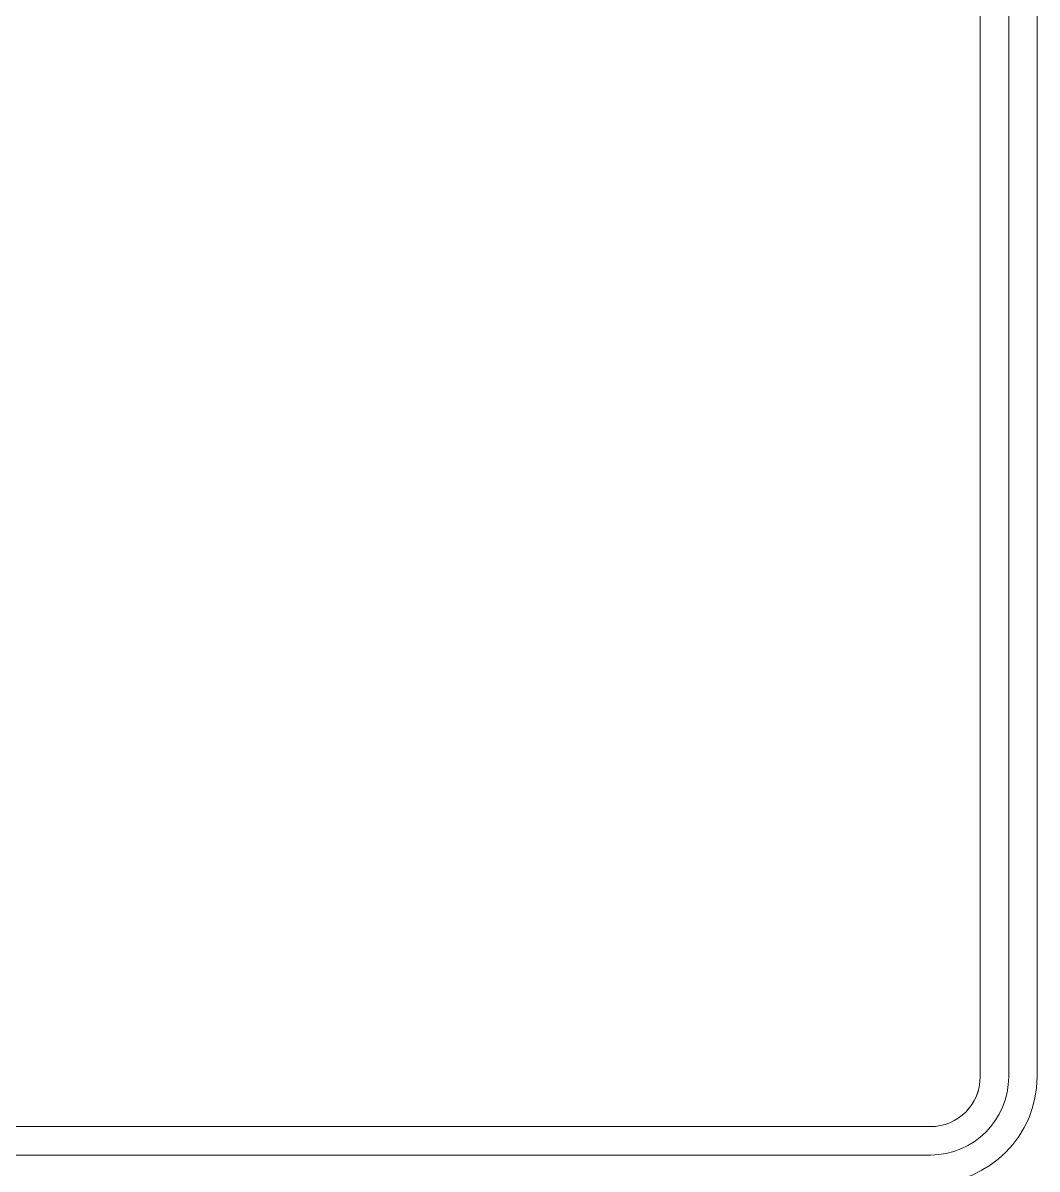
# Model space of a CAD drawing. Header units: millimetres. Extents: x -9018 to 25736, y -24663 to -1750.
# Drawn here: x -6658.8 to -6516.1, y -15052.1 to -14890.9 of the extents above; entities that cross this region are included whole.
import ezdxf

# ---------------------------------------------------------------- set-up
doc = ezdxf.new("R2010")
doc.units = ezdxf.units.MM
doc.layers.add('A-DETL-MBND', color=5, linetype='Continuous', lineweight=9)

# ---------------------------------------------------------------- blocks, each defined once
blk = doc.blocks.new('CRT_GAB_COZ_Bancada com cuba - Bancada em U-4227795-2 PAV')
at = {"layer": 'A-DETL-MBND'}
for p, q in [((329.03, -533.53), (329.03, -202.47)), ((333.03, -202.47), (333.03, -533.53)), ((340.03, -540.53), (570.32, -540.53)), ((570.32, -544.53), (340.03, -544.53)), ((340.03, -548.53), (570.32, -548.53))]:
    blk.add_line(p, q, dxfattribs=at)
for radius, start, end in [(15, 180, 270), (11, 180, 270), (7, 180, 270), (7, 225, 255)]:
    blk.add_arc((340.03, -533.53), radius, start, end, dxfattribs=at)

msp = doc.modelspace()

# ---------------------------------------------------------------- block references
at = {"layer": 'A-DETL-MBND', "rotation": 90}
msp.add_blockref('CRT_GAB_COZ_Bancada com cuba - Bancada em U-4227795-2 PAV', (-7064.62, -15379.188), dxfattribs=at)

doc.saveas('drawing.dxf')
